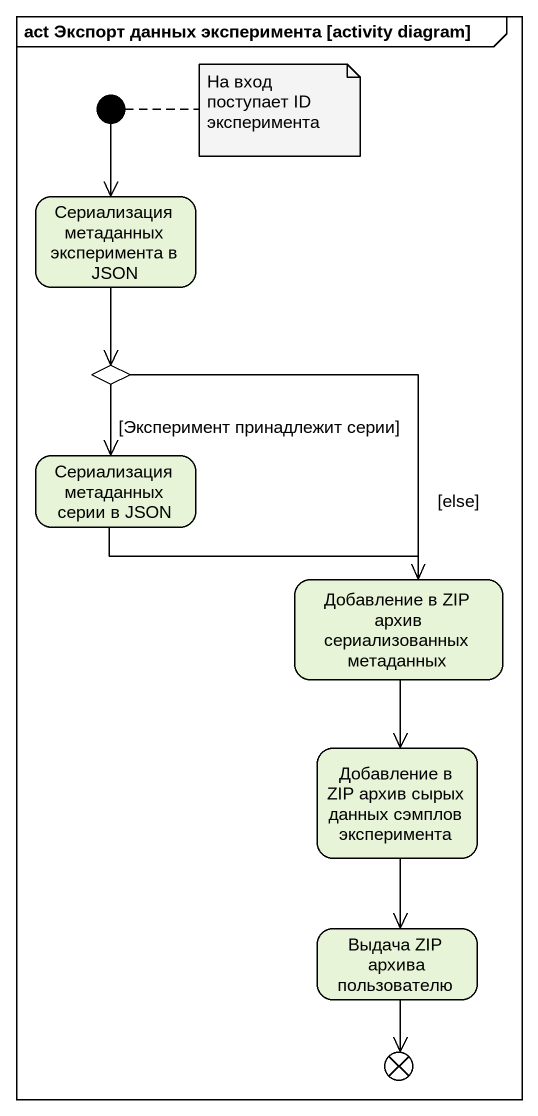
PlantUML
@startuml
mainframe act Экспорт данных эксперимента [activity diagram]
hide empty description
state initial1 <<start>>
state "Сериализация метаданных эксперимента в JSON" as Сериализация_метаданных
state choice1 <<choice>>
state "Сериализация метаданных серии в JSON" as Сериализация_метаданных_2
state "Добавление в ZIP архив сериализованных метаданных" as Добавление_в_ZIP_архив
state "Добавление в ZIP архив сырых данных сэмплов эксперимента" as Добавление_в_ZIP_архив_2
state "Выдача ZIP архива пользователю" as Выдача_ZIP_архива
state flowfinal1 <<end>>
initial1 --> Сериализация_метаданных
Сериализация_метаданных --> choice1
choice1 --> Сериализация_метаданных_2 : [Эксперимент принадлежит серии]
choice1 --> Добавление_в_ZIP_архив : [else]
Сериализация_метаданных_2 -right-> Добавление_в_ZIP_архив
Добавление_в_ZIP_архив --> Добавление_в_ZIP_архив_2
Добавление_в_ZIP_архив_2 --> Выдача_ZIP_архива
Выдача_ZIP_архива --> flowfinal1
note right of initial1 : На вход поступает ID эксперимента
@enduml
